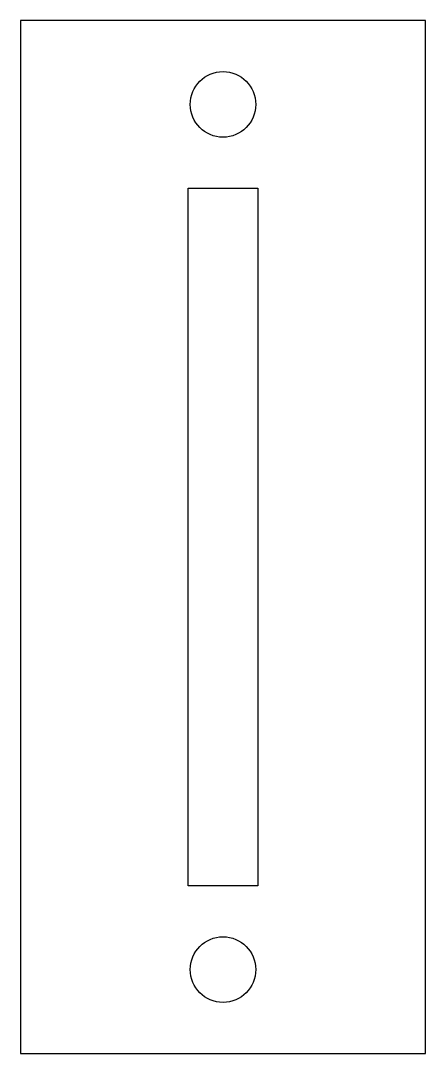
# Model space of a CAD drawing. Header units: millimetres. Extents: x -14.5 to 14.5, y -37 to 37.
import ezdxf

# ---------------------------------------------------------------- set-up
doc = ezdxf.new("R2010")
doc.units = ezdxf.units.MM

msp = doc.modelspace()

# ---------------------------------------------------------------- linework, layer by layer
for points in [[(-14.5, 37), (-14.5, -37), (14.5, -37), (14.5, 37)], [(2.5, 25), (2.5, -25), (-2.5, -25), (-2.5, 25)]]:
    msp.add_lwpolyline(points, close=True)
for centre in [(0, 31), (0, -31)]:
    msp.add_circle(centre, 2.35)

doc.saveas('drawing.dxf')
